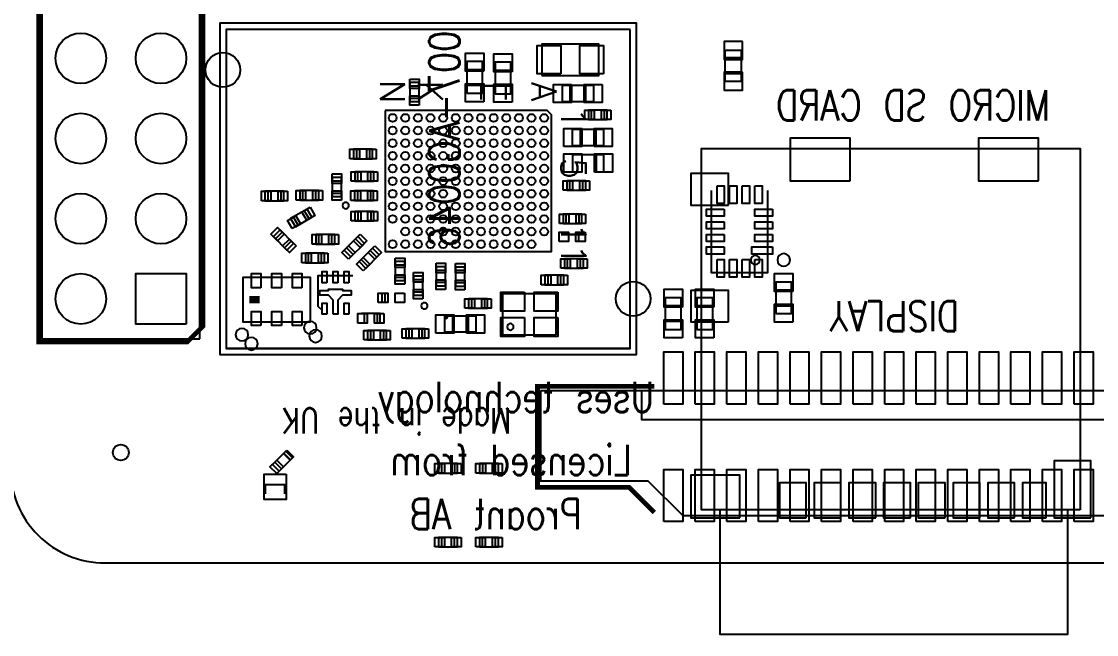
# Model space of a CAD drawing. Header units: millimetres. Extents: x -3139 to 3392, y -3139 to 3139.
# Drawn here: x 2855.76 to 2889.82, y -220.53 to -201.11 of the extents above; entities that cross this region are included whole.
import ezdxf
from ezdxf.enums import TextEntityAlignment as Align

# ---------------------------------------------------------------- set-up
doc = ezdxf.new("R2010")
doc.units = ezdxf.units.MM
for name, color, linetype in [('BOARD_OUTLINE', 85, 'Continuous'), ('PARTS_BOTTOM', 12, 'Continuous'), ('PARTS_TOP', 30, 'Continuous'), ('PINS_BOTTOM', 5, 'Continuous'), ('PINS_TOP', 1, 'Continuous'), ('SILK_BOTTOM', 85, 'Continuous'), ('SILK_TOP', 2, 'Continuous')]:
    doc.layers.add(name, color=color, linetype=linetype)
doc.styles.get("Standard").update_dxf_attribs({"font": 'txt.shx'})

# ---------------------------------------------------------------- blocks, each defined once
blk = doc.blocks.new('rasp')
at = {"layer": 'BOARD_OUTLINE'}
blk.add_lwpolyline([(-82.555, -206.094), (-161.555, -206.094, 0.414214), (-164.555, -209.094), (-164.555, -259.094, 0.414214), (-161.555, -262.094), (-82.555, -262.094, 0.414214), (-79.555, -259.094), (-79.555, -209.094, 0.414214)], format="xyb", close=True, dxfattribs=at)
at = {"layer": 'PARTS_BOTTOM'}
for points in [[(-81.24, -228.204), (-81.24, -240.194), (-92.69, -240.194), (-92.69, -228.204), (-81.24, -228.204)], [(-81.24, -228.604), (-77.29, -228.604), (-77.29, -239.604), (-81.24, -239.604)], [(-95.805, -239.444), (-95.805, -238.944), (-94.805, -238.944), (-94.805, -239.444), (-95.805, -239.444)], [(-95.555, -238.944), (-95.555, -239.444)], [(-95.055, -238.944), (-95.055, -239.444)]]:
    blk.add_lwpolyline(points, dxfattribs=at)
blk.add_lwpolyline([(-87.405, -248.294, 1), (-87.305, -248.294, 1), (-87.405, -248.294)], format="xyb", dxfattribs=at)
at = {"layer": 'PARTS_TOP'}
for points in [[(-85.005, -245.294), (-82.155, -245.294), (-82.155, -241.894), (-81.055, -240.794), (-81.055, -227.394), (-82.205, -226.244), (-82.205, -222.894), (-85.005, -222.894), (-85.005, -245.294)], [(-85.005, -242.094), (-84.105, -242.094), (-84.105, -226.094), (-85.005, -226.094)], [(-87.455, -237.844), (-87.455, -237.344), (-88.455, -237.344), (-88.455, -237.844), (-87.455, -237.844)], [(-88.205, -237.844), (-88.205, -237.344)], [(-87.705, -237.844), (-87.705, -237.344)], [(-91.355, -239.894), (-88.755, -239.894), (-88.755, -238.094), (-91.355, -238.094)], [(-86.955, -240.344), (-86.955, -239.844), (-87.955, -239.844), (-87.955, -240.344), (-86.955, -240.344)], [(-87.705, -239.844), (-87.705, -240.344)], [(-87.205, -239.844), (-87.205, -240.344)], [(-86.955, -241.344), (-86.955, -240.844), (-87.955, -240.844), (-87.955, -241.344), (-86.955, -241.344)], [(-87.705, -240.844), (-87.705, -241.344)], [(-87.205, -240.844), (-87.205, -241.344)], [(-94.997, -245.254), (-94.997, -243.454), (-95.997, -243.454), (-95.997, -245.254), (-94.997, -245.254)], [(-93.602, -243.783), (-93.602, -243.183), (-93.902, -243.183), (-93.902, -243.783), (-93.602, -243.783)], [(-93.902, -243.283), (-93.602, -243.283)], [(-93.285, -244.294), (-92.785, -244.294), (-92.785, -243.294), (-93.285, -243.294), (-93.285, -244.294)], [(-91.982, -243.288), (-92.482, -243.288), (-92.482, -244.288)], [(-94.179, -243.613), (-94.679, -243.613), (-94.679, -244.613), (-94.179, -244.613), (-94.179, -243.613)], [(-93.602, -243.683), (-93.902, -243.683)], [(-93.285, -243.544), (-92.785, -243.544)], [(-92.482, -243.538), (-91.982, -243.538)], [(-94.179, -243.863), (-94.679, -243.863)], [(-93.285, -244.044), (-92.785, -244.044)], [(-91.363, -244.466), (-91.363, -243.866), (-91.663, -243.866), (-91.663, -244.466), (-91.363, -244.466)], [(-91.663, -243.966), (-91.363, -243.966)], [(-90.307, -244.586), (-90.307, -243.986), (-90.607, -243.986), (-90.607, -244.586), (-90.307, -244.586)], [(-90.607, -244.086), (-90.307, -244.086)], [(-90.038, -244.094), (-89.738, -244.094)], [(-88.891, -244.539), (-88.891, -243.939), (-89.191, -243.939), (-89.191, -244.539), (-88.891, -244.539)], [(-89.191, -244.039), (-88.891, -244.039)], [(-94.179, -244.363), (-94.679, -244.363)], [(-92.482, -244.288), (-91.982, -244.288)], [(-91.363, -244.366), (-91.663, -244.366)], [(-90.307, -244.486), (-90.607, -244.486)], [(-88.891, -244.439), (-89.191, -244.439)], [(-88.37, -245.161), (-88.37, -244.561), (-88.67, -244.561), (-88.67, -245.161), (-88.37, -245.161)], [(-88.67, -244.661), (-88.37, -244.661)], [(-86.785, -244.804), (-88.085, -244.804), (-88.085, -246.504), (-86.785, -246.504), (-86.785, -244.804)], [(-93.889, -250.218), (-89.419, -250.218), (-89.419, -244.948), (-93.754, -244.948), (-93.889, -245.083), (-93.889, -250.218)], [(-88.37, -245.061), (-88.67, -245.061)], [(-94.42, -246.737), (-94.42, -246.237), (-95.42, -246.237), (-95.42, -246.737), (-94.42, -246.737)], [(-95.17, -246.737), (-95.17, -246.237)], [(-94.67, -246.737), (-94.67, -246.237)], [(-82.405, -247.231), (-82.405, -246.631), (-82.705, -246.631), (-82.705, -247.231), (-82.405, -247.231)], [(-82.705, -246.731), (-82.405, -246.731)], [(-80.365, -246.633), (-80.365, -247.233), (-80.065, -247.233), (-80.065, -246.633), (-80.365, -246.633)], [(-80.365, -246.733), (-80.065, -246.733)], [(-94.439, -247.638), (-94.439, -247.138), (-95.439, -247.138), (-95.439, -247.638), (-94.439, -247.638)], [(-95.189, -247.638), (-95.189, -247.138)], [(-94.689, -247.638), (-94.689, -247.138)], [(-87.927, -246.977), (-87.927, -247.577), (-87.627, -247.577), (-87.627, -246.977), (-87.927, -246.977)], [(-87.927, -247.077), (-87.627, -247.077)], [(-82.405, -247.131), (-82.705, -247.131)], [(-80.065, -247.133), (-80.365, -247.133)], [(-87.627, -247.477), (-87.927, -247.477)], [(-87.379, -248.342), (-86.879, -248.342), (-86.879, -247.342), (-87.379, -247.342), (-87.379, -248.342)], [(-87.379, -247.592), (-86.879, -247.592)], [(-88.929, -247.991), (-88.329, -247.991), (-88.329, -247.691), (-88.929, -247.691), (-88.929, -247.991)], [(-88.829, -247.991), (-88.829, -247.691)], [(-88.429, -247.691), (-88.429, -247.991)], [(-82.405, -248.528), (-82.405, -247.928), (-82.705, -247.928), (-82.705, -248.528), (-82.405, -248.528)], [(-80.365, -247.929), (-80.365, -248.529), (-80.065, -248.529), (-80.065, -247.929), (-80.365, -247.929)], [(-87.379, -248.092), (-86.879, -248.092)], [(-82.705, -248.028), (-82.405, -248.028)], [(-80.365, -248.029), (-80.065, -248.029)], [(-88.937, -248.604), (-88.337, -248.604), (-88.337, -248.304), (-88.937, -248.304), (-88.937, -248.604)], [(-88.837, -248.604), (-88.837, -248.304)], [(-88.437, -248.304), (-88.437, -248.604)], [(-82.405, -248.428), (-82.705, -248.428)], [(-80.065, -248.429), (-80.365, -248.429)], [(-94.173, -249.143), (-94.773, -249.143), (-94.773, -249.443), (-94.173, -249.443), (-94.173, -249.143)], [(-94.673, -249.443), (-94.673, -249.143)], [(-94.273, -249.143), (-94.273, -249.443)], [(-88.039, -249.022), (-88.639, -249.022), (-88.639, -249.322), (-88.039, -249.322), (-88.039, -249.022)], [(-88.539, -249.322), (-88.539, -249.022)], [(-88.139, -249.022), (-88.139, -249.322)], [(-86.677, -249.562), (-86.677, -248.962), (-86.977, -248.962), (-86.977, -249.562), (-86.677, -249.562)], [(-86.977, -249.062), (-86.677, -249.062)], [(-89.102, -249.902), (-88.502, -249.902), (-88.502, -249.602), (-89.102, -249.602), (-89.102, -249.902)], [(-89.002, -249.902), (-89.002, -249.602)], [(-88.602, -249.602), (-88.602, -249.902)], [(-86.677, -249.462), (-86.977, -249.462)], [(-87.803, -250.222), (-88.103, -250.222)], [(-88.103, -250.322), (-87.803, -250.322)], [(-86.625, -250.778), (-86.625, -250.178), (-86.925, -250.178), (-86.925, -250.778), (-86.625, -250.778)], [(-86.925, -250.278), (-86.625, -250.278)], [(-92.663, -250.62), (-92.663, -251.22), (-92.363, -251.22), (-92.363, -250.62), (-92.663, -250.62)], [(-91.947, -250.581), (-91.947, -251.181), (-91.647, -251.181), (-91.647, -250.581), (-91.947, -250.581)], [(-91.042, -251.189), (-91.042, -250.589), (-91.342, -250.589), (-91.342, -251.189), (-91.042, -251.189)], [(-90.695, -250.579), (-90.695, -251.179), (-90.395, -251.179), (-90.395, -250.579), (-90.695, -250.579)], [(-89.527, -250.624), (-89.102, -251.049), (-88.89, -250.837), (-89.315, -250.412), (-89.527, -250.624)], [(-89.456, -250.695), (-89.244, -250.483)], [(-87.157, -250.374), (-87.457, -250.374)], [(-87.457, -250.374), (-87.457, -250.974)], [(-87.457, -250.474), (-87.157, -250.474)], [(-92.663, -250.72), (-92.363, -250.72)], [(-91.947, -250.681), (-91.647, -250.681)], [(-91.342, -250.689), (-91.042, -250.689)], [(-90.695, -250.679), (-90.395, -250.679)], [(-89.895, -251.091), (-89.47, -251.515), (-89.258, -251.303), (-89.682, -250.879), (-89.895, -251.091)], [(-89.824, -251.162), (-89.612, -250.949)], [(-88.961, -250.766), (-89.173, -250.978)], [(-87.157, -250.874), (-87.457, -250.874)], [(-86.625, -250.678), (-86.925, -250.678)], [(-92.363, -251.12), (-92.663, -251.12)], [(-91.647, -251.081), (-91.947, -251.081)], [(-91.042, -251.089), (-91.342, -251.089)], [(-90.395, -251.079), (-90.695, -251.079)], [(-89.329, -251.232), (-89.541, -251.444)], [(-87.56, -252.219), (-87.685, -252.344), (-88.66, -252.344), (-88.66, -251.244)], [(-91.165, -251.604), (-91.765, -251.604), (-91.765, -251.904), (-91.165, -251.904), (-91.165, -251.604)], [(-91.665, -251.904), (-91.665, -251.604)], [(-91.265, -251.604), (-91.265, -251.904)], [(-89.661, -252.417), (-89.661, -251.817), (-89.961, -251.817), (-89.961, -252.417), (-89.661, -252.417)], [(-89.961, -251.917), (-89.661, -251.917)], [(-91.353, -252.325), (-91.353, -252.925), (-91.053, -252.925), (-91.053, -252.325), (-91.353, -252.325)], [(-89.661, -252.317), (-89.961, -252.317)], [(-89.067, -252.747), (-89.067, -252.147), (-89.367, -252.147), (-89.367, -252.747), (-89.067, -252.747)], [(-89.367, -252.247), (-89.067, -252.247)], [(-91.353, -252.425), (-91.053, -252.425)], [(-90.766, -252.695), (-90.466, -253.214), (-90.206, -253.064), (-90.506, -252.545), (-90.766, -252.695)], [(-90.716, -252.781), (-90.456, -252.631)], [(-89.067, -252.647), (-89.367, -252.647)], [(-87.2, -252.584), (-88.6, -252.584), (-88.6, -254.734), (-87.2, -254.734), (-87.2, -252.584)], [(-91.053, -252.825), (-91.353, -252.825)], [(-90.256, -252.978), (-90.516, -253.128)], [(-89.894, -253.762), (-89.469, -253.337), (-89.682, -253.125), (-90.106, -253.55), (-89.894, -253.762)], [(-89.752, -253.196), (-89.54, -253.408)], [(-82.466, -253.576), (-82.89, -253.152), (-83.102, -253.364), (-82.678, -253.788), (-82.466, -253.576)], [(-83.032, -253.435), (-82.82, -253.222)], [(-91.333, -253.428), (-91.333, -254.028), (-91.033, -254.028), (-91.033, -253.428), (-91.333, -253.428)], [(-91.333, -253.528), (-91.033, -253.528)], [(-89.823, -253.691), (-90.035, -253.479)], [(-82.537, -253.505), (-82.749, -253.717)], [(-81.745, -254.007), (-82.045, -254.007), (-82.045, -253.407), (-81.745, -253.407)], [(-91.033, -253.928), (-91.333, -253.928)], [(-86.655, -256.094), (-137.455, -256.094), (-137.455, -261.094), (-86.655, -261.094), (-86.655, -256.094)]]:
    blk.add_lwpolyline(points, dxfattribs=at)
blk.add_lwpolyline([(-89.296, -238.494, 1), (-89.013, -238.494, 1), (-89.296, -238.494)], format="xyb", dxfattribs=at)
for points in [[(-96.655, -242.254), (-96.655, -255.454), (-86.155, -255.454), (-86.155, -242.254)], [(-86.16, -255.453), (-86.16, -242.254), (-96.654, -242.254), (-96.654, -255.453)], [(-96.455, -242.454), (-96.455, -255.254), (-86.355, -255.254), (-86.355, -242.454)], [(-96.455, -242.454), (-96.455, -255.254), (-86.356, -255.254), (-86.356, -242.454)]]:
    blk.add_lwpolyline(points, close=True, dxfattribs=at)
for points in [[(-87.138, -246.254, 1), (-86.932, -246.254, 1)], [(-87.21, -252.594, 1), (-86.81, -252.594, 1)], [(-86.7, -254.459, 1), (-86.3, -254.459, 1)]]:
    blk.add_lwpolyline(points, format="xyb", close=True, dxfattribs=at)
at = {"layer": 'PARTS_TOP', "const_width": 0.13}
blk.add_lwpolyline([(-87.85, -254.259), (-87.95, -254.259), (-87.95, -254.459), (-87.85, -254.459), (-87.85, -254.259)], dxfattribs=at)
at = {"layer": 'PINS_BOTTOM'}
for points in [[(-80.99, -227.859), (-82.79, -227.859), (-82.79, -229.029), (-80.99, -229.029)], [(-91.665, -229.519), (-93.015, -229.519), (-93.015, -231.419), (-91.665, -231.419)], [(-80.99, -229.279), (-82.09, -229.279), (-82.09, -230.029), (-80.99, -230.029)], [(-80.99, -230.279), (-82.09, -230.279), (-82.09, -231.129), (-80.99, -231.129)], [(-80.99, -231.379), (-82.09, -231.379), (-82.09, -232.229), (-80.99, -232.229)], [(-80.99, -232.479), (-82.09, -232.479), (-82.09, -233.329), (-80.99, -233.329)], [(-80.99, -233.579), (-82.09, -233.579), (-82.09, -234.429), (-80.99, -234.429)], [(-80.99, -234.679), (-82.09, -234.679), (-82.09, -235.529), (-80.99, -235.529)], [(-91.665, -235.489), (-93.015, -235.489), (-93.015, -237.389), (-91.665, -237.389)], [(-80.99, -235.779), (-82.09, -235.779), (-82.09, -236.629), (-80.99, -236.629)], [(-80.99, -236.879), (-82.09, -236.879), (-82.09, -237.729), (-80.99, -237.729)], [(-96.075, -238.904), (-96.075, -239.484), (-95.505, -239.484), (-95.505, -238.904)], [(-95.105, -238.904), (-95.105, -239.484), (-94.535, -239.484), (-94.535, -238.904)], [(-80.99, -238.989), (-82.34, -238.989), (-82.34, -240.539), (-80.99, -240.539)], [(-90.89, -239.339), (-91.89, -239.339), (-91.89, -240.539), (-90.89, -240.539)], [(-87.19, -239.339), (-88.19, -239.339), (-88.19, -240.539), (-87.19, -240.539)], [(-87.125, -256.524), (-87.125, -258.124), (-88.725, -258.124), (-88.725, -256.524)]]:
    blk.add_lwpolyline(points, close=True, dxfattribs=at)
for centre, radius in [((-87.925, -242.364), 0.55), ((-95.175, -255.364), 0.55), ((-95.545, -257.324), 0.8), ((-93.005, -257.324), 0.8), ((-90.465, -257.324), 0.8), ((-83.055, -258.594), 0.25), ((-95.545, -259.864), 0.8), ((-93.005, -259.864), 0.8), ((-90.465, -259.864), 0.8), ((-87.925, -259.864), 0.8)]:
    blk.add_circle(centre, radius, dxfattribs=at)
at = {"layer": 'PINS_TOP'}
for points in [[(-84.59, -228.394), (-86.24, -228.394), (-86.24, -227.794), (-84.59, -227.794)], [(-80.87, -228.394), (-82.52, -228.394), (-82.52, -227.794), (-80.87, -227.794)], [(-84.59, -229.394), (-86.24, -229.394), (-86.24, -228.794), (-84.59, -228.794)], [(-80.87, -229.394), (-82.52, -229.394), (-82.52, -228.794), (-80.87, -228.794)], [(-84.59, -230.394), (-86.24, -230.394), (-86.24, -229.794), (-84.59, -229.794)], [(-80.87, -230.394), (-82.52, -230.394), (-82.52, -229.794), (-80.87, -229.794)], [(-84.59, -231.394), (-86.24, -231.394), (-86.24, -230.794), (-84.59, -230.794)], [(-80.87, -231.394), (-82.52, -231.394), (-82.52, -230.794), (-80.87, -230.794)], [(-84.59, -232.394), (-86.24, -232.394), (-86.24, -231.794), (-84.59, -231.794)], [(-80.87, -232.394), (-82.52, -232.394), (-82.52, -231.794), (-80.87, -231.794)], [(-84.59, -233.394), (-86.24, -233.394), (-86.24, -232.794), (-84.59, -232.794)], [(-80.87, -233.394), (-82.52, -233.394), (-82.52, -232.794), (-80.87, -232.794)], [(-84.59, -234.394), (-86.24, -234.394), (-86.24, -233.794), (-84.59, -233.794)], [(-80.87, -234.394), (-82.52, -234.394), (-82.52, -233.794), (-80.87, -233.794)], [(-84.59, -235.394), (-86.24, -235.394), (-86.24, -234.794), (-84.59, -234.794)], [(-80.87, -235.394), (-82.52, -235.394), (-82.52, -234.794), (-80.87, -234.794)], [(-84.59, -236.394), (-86.24, -236.394), (-86.24, -235.794), (-84.59, -235.794)], [(-80.87, -236.394), (-82.52, -236.394), (-82.52, -235.794), (-80.87, -235.794)], [(-84.59, -237.394), (-86.24, -237.394), (-86.24, -236.794), (-84.59, -236.794)], [(-80.87, -237.394), (-82.52, -237.394), (-82.52, -236.794), (-80.87, -236.794)], [(-88.155, -237.304), (-88.155, -237.884), (-88.725, -237.884), (-88.725, -237.304)], [(-87.185, -237.304), (-87.185, -237.884), (-87.755, -237.884), (-87.755, -237.304)], [(-90.767, -237.944), (-90.542, -237.944), (-90.542, -238.507), (-90.767, -238.507)], [(-90.367, -237.944), (-90.142, -237.944), (-90.142, -238.507), (-90.367, -238.507)], [(-89.967, -237.944), (-89.742, -237.944), (-89.742, -238.507), (-89.967, -238.507)], [(-89.567, -237.944), (-89.342, -237.944), (-89.342, -238.607), (-89.567, -238.607)], [(-84.59, -238.394), (-86.24, -238.394), (-86.24, -237.794), (-84.59, -237.794)], [(-80.87, -238.394), (-82.52, -238.394), (-82.52, -237.794), (-80.87, -237.794)], [(-91.505, -238.506), (-91.505, -238.281), (-90.942, -238.281), (-90.942, -238.506)], [(-89.168, -238.506), (-89.168, -238.281), (-88.605, -238.281), (-88.605, -238.506)], [(-91.505, -238.906), (-91.505, -238.681), (-90.942, -238.681), (-90.942, -238.906)], [(-89.168, -238.906), (-89.168, -238.681), (-88.605, -238.681), (-88.605, -238.906)], [(-91.505, -239.306), (-91.505, -239.081), (-90.942, -239.081), (-90.942, -239.306)], [(-89.168, -239.306), (-89.168, -239.081), (-88.605, -239.081), (-88.605, -239.306)], [(-84.59, -239.394), (-86.24, -239.394), (-86.24, -238.794), (-84.59, -238.794)], [(-80.87, -239.394), (-82.52, -239.394), (-82.52, -238.794), (-80.87, -238.794)], [(-91.505, -239.706), (-91.505, -239.481), (-90.942, -239.481), (-90.942, -239.706)], [(-90.767, -239.481), (-90.542, -239.481), (-90.542, -240.044), (-90.767, -240.044)], [(-90.367, -239.481), (-90.142, -239.481), (-90.142, -240.044), (-90.367, -240.044)], [(-89.967, -239.481), (-89.742, -239.481), (-89.742, -240.044), (-89.967, -240.044)], [(-89.567, -239.481), (-89.342, -239.481), (-89.342, -240.044), (-89.567, -240.044)], [(-89.168, -239.706), (-89.168, -239.481), (-88.605, -239.481), (-88.605, -239.706)], [(-87.655, -239.804), (-87.655, -240.384), (-88.225, -240.384), (-88.225, -239.804)], [(-86.685, -239.804), (-86.685, -240.384), (-87.255, -240.384), (-87.255, -239.804)], [(-84.59, -240.394), (-86.24, -240.394), (-86.24, -239.794), (-84.59, -239.794)], [(-80.87, -240.394), (-82.52, -240.394), (-82.52, -239.794), (-80.87, -239.794)], [(-87.655, -240.804), (-87.655, -241.384), (-88.225, -241.384), (-88.225, -240.804)], [(-86.685, -240.804), (-86.685, -241.384), (-87.255, -241.384), (-87.255, -240.804)], [(-84.59, -241.394), (-86.24, -241.394), (-86.24, -240.794), (-84.59, -240.794)], [(-80.87, -241.394), (-82.52, -241.394), (-82.52, -240.794), (-80.87, -240.794)], [(-93.902, -243.068), (-93.602, -243.068), (-93.602, -243.368), (-93.902, -243.368)], [(-92.745, -243.594), (-93.325, -243.594), (-93.325, -243.024), (-92.745, -243.024)], [(-91.942, -243.588), (-92.522, -243.588), (-92.522, -243.018), (-91.942, -243.018)], [(-95.047, -243.304), (-95.047, -244.054), (-95.947, -244.054), (-95.947, -243.304)], [(-94.719, -243.343), (-94.139, -243.343), (-94.139, -243.913), (-94.719, -243.913)], [(-93.602, -243.898), (-93.902, -243.898), (-93.902, -243.598), (-93.602, -243.598)], [(-91.663, -243.751), (-91.363, -243.751), (-91.363, -244.051), (-91.663, -244.051)], [(-89.191, -243.824), (-88.891, -243.824), (-88.891, -244.124), (-89.191, -244.124)], [(-92.745, -244.564), (-93.325, -244.564), (-93.325, -243.994), (-92.745, -243.994)], [(-91.942, -244.558), (-92.522, -244.558), (-92.522, -243.988), (-91.942, -243.988)], [(-90.607, -243.871), (-90.307, -243.871), (-90.307, -244.171), (-90.607, -244.171)], [(-90.038, -243.879), (-89.738, -243.879), (-89.738, -244.179), (-90.038, -244.179)], [(-94.719, -244.313), (-94.139, -244.313), (-94.139, -244.883), (-94.719, -244.883)], [(-91.363, -244.581), (-91.663, -244.581), (-91.663, -244.281), (-91.363, -244.281)], [(-90.307, -244.701), (-90.607, -244.701), (-90.607, -244.401), (-90.307, -244.401)], [(-89.738, -244.709), (-90.038, -244.709), (-90.038, -244.409), (-89.738, -244.409)], [(-88.891, -244.654), (-89.191, -244.654), (-89.191, -244.354), (-88.891, -244.354)], [(-88.67, -244.446), (-88.37, -244.446), (-88.37, -244.746), (-88.67, -244.746)], [(-95.047, -244.654), (-95.047, -245.404), (-95.947, -245.404), (-95.947, -244.654)], [(-88.135, -244.754), (-87.535, -244.754), (-87.535, -245.504), (-88.135, -245.504)], [(-87.335, -244.754), (-86.735, -244.754), (-86.735, -245.504), (-87.335, -245.504)], [(-88.37, -245.276), (-88.67, -245.276), (-88.67, -244.976), (-88.37, -244.976)], [(-88.135, -245.804), (-87.535, -245.804), (-87.535, -246.554), (-88.135, -246.554)], [(-87.335, -245.804), (-86.735, -245.804), (-86.735, -246.554), (-87.335, -246.554)], [(-95.12, -246.197), (-95.12, -246.777), (-95.69, -246.777), (-95.69, -246.197)], [(-94.15, -246.197), (-94.15, -246.777), (-94.72, -246.777), (-94.72, -246.197)], [(-82.705, -246.516), (-82.405, -246.516), (-82.405, -246.816), (-82.705, -246.816)], [(-80.365, -246.518), (-80.065, -246.518), (-80.065, -246.818), (-80.365, -246.818)], [(-87.927, -246.862), (-87.627, -246.862), (-87.627, -247.162), (-87.927, -247.162)], [(-95.139, -247.098), (-95.139, -247.678), (-95.709, -247.678), (-95.709, -247.098)], [(-94.169, -247.098), (-94.169, -247.678), (-94.739, -247.678), (-94.739, -247.098)], [(-86.839, -247.642), (-87.419, -247.642), (-87.419, -247.072), (-86.839, -247.072)], [(-82.405, -247.346), (-82.705, -247.346), (-82.705, -247.046), (-82.405, -247.046)], [(-80.065, -247.348), (-80.365, -247.348), (-80.365, -247.048), (-80.065, -247.048)], [(-87.627, -247.692), (-87.927, -247.692), (-87.927, -247.392), (-87.627, -247.392)], [(-89.044, -247.991), (-89.044, -247.691), (-88.744, -247.691), (-88.744, -247.991)], [(-88.214, -247.691), (-88.214, -247.991), (-88.514, -247.991), (-88.514, -247.691)], [(-82.705, -247.813), (-82.405, -247.813), (-82.405, -248.113), (-82.705, -248.113)], [(-80.365, -247.814), (-80.065, -247.814), (-80.065, -248.114), (-80.365, -248.114)], [(-86.839, -248.612), (-87.419, -248.612), (-87.419, -248.042), (-86.839, -248.042)], [(-89.052, -248.604), (-89.052, -248.304), (-88.752, -248.304), (-88.752, -248.604)], [(-88.222, -248.304), (-88.222, -248.604), (-88.522, -248.604), (-88.522, -248.304)], [(-82.405, -248.643), (-82.705, -248.643), (-82.705, -248.343), (-82.405, -248.343)], [(-80.065, -248.644), (-80.365, -248.644), (-80.365, -248.344), (-80.065, -248.344)], [(-86.977, -248.847), (-86.677, -248.847), (-86.677, -249.147), (-86.977, -249.147)], [(-94.888, -249.443), (-94.888, -249.143), (-94.588, -249.143), (-94.588, -249.443)], [(-94.058, -249.143), (-94.058, -249.443), (-94.358, -249.443), (-94.358, -249.143)], [(-88.754, -249.322), (-88.754, -249.022), (-88.454, -249.022), (-88.454, -249.322)], [(-87.924, -249.022), (-87.924, -249.322), (-88.224, -249.322), (-88.224, -249.022)], [(-89.217, -249.902), (-89.217, -249.602), (-88.917, -249.602), (-88.917, -249.902)], [(-88.387, -249.602), (-88.387, -249.902), (-88.687, -249.902), (-88.687, -249.602)], [(-88.103, -249.607), (-87.803, -249.607), (-87.803, -249.907), (-88.103, -249.907)], [(-86.677, -249.677), (-86.977, -249.677), (-86.977, -249.377), (-86.677, -249.377)], [(-87.803, -250.437), (-88.103, -250.437), (-88.103, -250.137), (-87.803, -250.137)], [(-87.457, -250.259), (-87.157, -250.259), (-87.157, -250.559), (-87.457, -250.559)], [(-86.925, -250.063), (-86.625, -250.063), (-86.625, -250.363), (-86.925, -250.363)], [(-92.663, -250.505), (-92.363, -250.505), (-92.363, -250.805), (-92.663, -250.805)], [(-91.947, -250.466), (-91.647, -250.466), (-91.647, -250.766), (-91.947, -250.766)], [(-91.342, -250.474), (-91.042, -250.474), (-91.042, -250.774), (-91.342, -250.774)], [(-90.695, -250.464), (-90.395, -250.464), (-90.395, -250.764), (-90.695, -250.764)], [(-89.608, -250.543), (-89.396, -250.331), (-89.184, -250.543), (-89.396, -250.755)], [(-86.625, -250.893), (-86.925, -250.893), (-86.925, -250.593), (-86.625, -250.593)], [(-91.647, -251.296), (-91.947, -251.296), (-91.947, -250.996), (-91.647, -250.996)], [(-90.395, -251.294), (-90.695, -251.294), (-90.695, -250.994), (-90.395, -250.994)], [(-89.976, -251.01), (-89.764, -250.797), (-89.552, -251.01), (-89.764, -251.222)], [(-88.809, -250.918), (-89.021, -251.13), (-89.233, -250.918), (-89.021, -250.706)], [(-87.157, -251.089), (-87.457, -251.089), (-87.457, -250.789), (-87.157, -250.789)], [(-92.363, -251.335), (-92.663, -251.335), (-92.663, -251.035), (-92.363, -251.035)], [(-91.042, -251.304), (-91.342, -251.304), (-91.342, -251.004), (-91.042, -251.004)], [(-89.177, -251.384), (-89.389, -251.596), (-89.601, -251.384), (-89.389, -251.172)], [(-87.435, -251.869), (-87.885, -251.869), (-88.035, -252.014), (-88.035, -252.294), (-88.185, -252.294), (-88.185, -252.019), (-88.235, -252.019), (-88.235, -251.569), (-88.185, -251.569), (-88.185, -251.294), (-88.035, -251.294), (-88.035, -251.574), (-87.885, -251.719), (-87.435, -251.719)], [(-91.88, -251.904), (-91.88, -251.604), (-91.58, -251.604), (-91.58, -251.904)], [(-91.05, -251.604), (-91.05, -251.904), (-91.35, -251.904), (-91.35, -251.604)], [(-88.435, -251.369), (-88.435, -251.519), (-88.785, -251.519), (-88.785, -251.369)], [(-87.435, -251.369), (-87.435, -251.519), (-87.785, -251.519), (-87.785, -251.369)], [(-89.961, -251.702), (-89.661, -251.702), (-89.661, -252.002), (-89.961, -252.002)], [(-88.435, -251.719), (-88.435, -251.869), (-88.785, -251.869), (-88.785, -251.719)], [(-91.353, -252.21), (-91.053, -252.21), (-91.053, -252.51), (-91.353, -252.51)], [(-89.661, -252.532), (-89.961, -252.532), (-89.961, -252.232), (-89.661, -252.232)], [(-89.367, -252.032), (-89.067, -252.032), (-89.067, -252.332), (-89.367, -252.332)], [(-88.435, -252.069), (-88.435, -252.219), (-88.785, -252.219), (-88.785, -252.069)], [(-87.435, -252.069), (-87.435, -252.219), (-87.785, -252.219), (-87.785, -252.069)], [(-90.823, -252.595), (-90.563, -252.445), (-90.413, -252.705), (-90.673, -252.855)], [(-89.067, -252.862), (-89.367, -252.862), (-89.367, -252.562), (-89.067, -252.562)], [(-91.053, -253.04), (-91.353, -253.04), (-91.353, -252.74), (-91.053, -252.74)], [(-90.148, -253.164), (-90.408, -253.314), (-90.558, -253.054), (-90.298, -252.904)], [(-89.6, -253.044), (-89.388, -253.256), (-89.6, -253.468), (-89.812, -253.256)], [(-88.275, -252.859), (-88.275, -253.159), (-88.725, -253.159), (-88.725, -252.859)], [(-87.075, -252.859), (-87.075, -253.159), (-87.525, -253.159), (-87.525, -252.859)], [(-91.333, -253.313), (-91.033, -253.313), (-91.033, -253.613), (-91.333, -253.613)], [(-83.131, -253.336), (-82.919, -253.123), (-82.813, -253.23), (-83.025, -253.442)], [(-82.37, -253.357), (-81.57, -253.357), (-81.57, -254.057), (-82.37, -254.057)], [(-89.975, -253.843), (-90.187, -253.631), (-89.975, -253.419), (-89.763, -253.631)], [(-88.275, -253.509), (-88.275, -253.809), (-88.725, -253.809), (-88.725, -253.509)], [(-87.075, -253.509), (-87.075, -253.809), (-87.525, -253.809), (-87.525, -253.509)], [(-82.385, -253.657), (-82.597, -253.869), (-82.809, -253.657), (-82.597, -253.445)], [(-91.033, -254.143), (-91.333, -254.143), (-91.333, -253.843), (-91.033, -253.843)], [(-88.275, -254.159), (-88.275, -254.459), (-88.725, -254.459), (-88.725, -254.159)], [(-87.075, -254.159), (-87.075, -254.459), (-87.525, -254.459), (-87.525, -254.159)], [(-87.125, -256.524), (-87.125, -258.124), (-88.725, -258.124), (-88.725, -256.524)]]:
    blk.add_lwpolyline(points, close=True, dxfattribs=at)
for centre, radius in [((-87.925, -242.364), 0.55), ((-93.654, -245.183), 0.125), ((-93.254, -245.183), 0.125), ((-92.854, -245.183), 0.125), ((-92.454, -245.183), 0.125), ((-92.054, -245.183), 0.125), ((-91.654, -245.183), 0.125), ((-91.254, -245.183), 0.125), ((-90.854, -245.183), 0.125), ((-90.454, -245.183), 0.125), ((-90.054, -245.183), 0.125), ((-93.654, -245.583), 0.125), ((-93.254, -245.583), 0.125), ((-92.854, -245.583), 0.125), ((-92.454, -245.583), 0.125), ((-92.054, -245.583), 0.125), ((-91.654, -245.583), 0.125), ((-91.254, -245.583), 0.125), ((-90.854, -245.583), 0.125), ((-90.454, -245.583), 0.125), ((-90.054, -245.583), 0.125), ((-89.654, -245.583), 0.125), ((-93.654, -245.983), 0.125), ((-93.254, -245.983), 0.125), ((-92.854, -245.983), 0.125), ((-92.454, -245.983), 0.125), ((-92.054, -245.983), 0.125), ((-91.654, -245.983), 0.125), ((-91.254, -245.983), 0.125), ((-90.854, -245.983), 0.125), ((-90.454, -245.983), 0.125), ((-90.054, -245.983), 0.125), ((-89.654, -245.983), 0.125), ((-93.654, -246.383), 0.125), ((-93.254, -246.383), 0.125), ((-92.854, -246.383), 0.125), ((-92.454, -246.383), 0.125), ((-92.054, -246.383), 0.125), ((-91.654, -246.383), 0.125), ((-91.254, -246.383), 0.125), ((-90.854, -246.383), 0.125), ((-90.454, -246.383), 0.125), ((-90.054, -246.383), 0.125), ((-89.654, -246.383), 0.125), ((-93.654, -246.783), 0.125), ((-93.254, -246.783), 0.125), ((-92.854, -246.783), 0.125), ((-92.454, -246.783), 0.125), ((-92.054, -246.783), 0.125), ((-91.654, -246.783), 0.125), ((-91.254, -246.783), 0.125), ((-90.854, -246.783), 0.125), ((-90.454, -246.783), 0.125), ((-90.054, -246.783), 0.125), ((-89.654, -246.783), 0.125), ((-93.654, -247.183), 0.125), ((-93.254, -247.183), 0.125), ((-92.854, -247.183), 0.125), ((-92.454, -247.183), 0.125), ((-92.054, -247.183), 0.125), ((-91.654, -247.183), 0.125), ((-91.254, -247.183), 0.125), ((-90.854, -247.183), 0.125), ((-90.454, -247.183), 0.125), ((-90.054, -247.183), 0.125), ((-89.654, -247.183), 0.125), ((-93.654, -247.583), 0.125), ((-93.254, -247.583), 0.125), ((-92.854, -247.583), 0.125), ((-92.454, -247.583), 0.125), ((-92.054, -247.583), 0.125), ((-91.654, -247.583), 0.125), ((-91.254, -247.583), 0.125), ((-90.854, -247.583), 0.125), ((-90.454, -247.583), 0.125), ((-90.054, -247.583), 0.125), ((-89.654, -247.583), 0.125), ((-93.654, -247.983), 0.125), ((-93.254, -247.983), 0.125), ((-92.854, -247.983), 0.125), ((-92.454, -247.983), 0.125), ((-92.054, -247.983), 0.125), ((-91.654, -247.983), 0.125), ((-90.854, -247.983), 0.125), ((-90.454, -247.983), 0.125), ((-90.054, -247.983), 0.125), ((-89.654, -247.983), 0.125), ((-93.654, -248.383), 0.125), ((-93.254, -248.383), 0.125), ((-92.854, -248.383), 0.125), ((-92.454, -248.383), 0.125), ((-92.054, -248.383), 0.125), ((-91.654, -248.383), 0.125), ((-91.254, -248.383), 0.125), ((-90.854, -248.383), 0.125), ((-90.454, -248.383), 0.125), ((-90.054, -248.383), 0.125), ((-89.654, -248.383), 0.125), ((-93.654, -248.783), 0.125), ((-93.254, -248.783), 0.125), ((-92.854, -248.783), 0.125), ((-92.454, -248.783), 0.125), ((-92.054, -248.783), 0.125), ((-91.654, -248.783), 0.125), ((-91.254, -248.783), 0.125), ((-90.854, -248.783), 0.125), ((-90.454, -248.783), 0.125), ((-90.054, -248.783), 0.125), ((-89.654, -248.783), 0.125), ((-93.654, -249.183), 0.125), ((-93.254, -249.183), 0.125), ((-92.854, -249.183), 0.125), ((-92.454, -249.183), 0.125), ((-92.054, -249.183), 0.125), ((-91.654, -249.183), 0.125), ((-91.254, -249.183), 0.125), ((-90.854, -249.183), 0.125), ((-90.454, -249.183), 0.125), ((-90.054, -249.183), 0.125), ((-89.654, -249.183), 0.125), ((-93.654, -249.583), 0.125), ((-93.254, -249.583), 0.125), ((-92.854, -249.583), 0.125), ((-92.454, -249.583), 0.125), ((-92.054, -249.583), 0.125), ((-91.654, -249.583), 0.125), ((-91.254, -249.583), 0.125), ((-90.854, -249.583), 0.125), ((-90.454, -249.583), 0.125), ((-90.054, -249.583), 0.125), ((-89.654, -249.583), 0.125), ((-93.654, -249.983), 0.125), ((-93.254, -249.983), 0.125), ((-92.854, -249.983), 0.125), ((-92.454, -249.983), 0.125), ((-92.054, -249.983), 0.125), ((-91.654, -249.983), 0.125), ((-91.254, -249.983), 0.125), ((-90.854, -249.983), 0.125), ((-90.454, -249.983), 0.125), ((-89.654, -249.983), 0.125), ((-95.175, -255.364), 0.55), ((-95.545, -257.324), 0.8), ((-93.005, -257.324), 0.8), ((-90.465, -257.324), 0.8), ((-83.055, -258.594), 0.25), ((-95.545, -259.864), 0.8), ((-93.005, -259.864), 0.8), ((-90.465, -259.864), 0.8), ((-87.925, -259.864), 0.8)]:
    blk.add_circle(centre, radius, dxfattribs=at)
at = {"layer": 'SILK_TOP'}
for points in [[(-89.355, -237.594, 1), (-88.955, -237.594, 1)], [(-87.802, -248.98, 1), (-87.602, -248.979, 1)], [(-90.98, -251.469, 1), (-90.78, -251.468, 1)], [(-86.943, -252.424, 1), (-86.543, -252.424, 1)], [(-86.988, -254.758, 1), (-86.588, -254.758, 1)]]:
    blk.add_lwpolyline(points, format="xyb", close=True, dxfattribs=at)
at = {"layer": 'SILK_TOP', "const_width": 0.15}
for points in [[(-85.155, -241.694), (-85.155, -245.394), (-81.955, -245.394), (-81.955, -242.494), (-81.155, -241.694)], [(-86.555, -261.194), (-86.555, -256.494), (-87.055, -255.994), (-137.555, -255.994), (-137.555, -261.194), (-86.555, -261.194)]]:
    blk.add_lwpolyline(points, dxfattribs=at)
at = {"layer": 'PARTS_TOP'}
for s, height, p in [('1', 0.787, (-93.654, -244.648)), ('5', 0.787, (-92.054, -244.648)), ('11', 0.7874, (-89.654, -244.648)), ('A', 0.787, (-94.489, -245.583)), ('E', 0.787, (-94.489, -247.183)), ('K', 0.787, (-94.489, -249.183)), ('N', 0.787, (-94.489, -250.383))]:
    blk.add_text(s, height=height, dxfattribs=at).set_placement(p, align=Align.CENTER)
at = {"layer": 'SILK_BOTTOM', "text_generation_flag": 2, "width": 0.8125}
blk.add_text('MICRO SD CARD', height=0.96, rotation=90, dxfattribs=at).set_placement((-93.575, -233.494), align=Align.CENTER)
for s, rotation, p in [('Uses technology', 90, (-84.331, -241.704)), ('Licensed from', 90, (-82.333, -242.412)), ('Proant AB', 90, (-80.627, -243.992)), ('R  007-AG0046', 180, (-98.51, -247.861))]:
    blk.add_text(s, height=0.96, rotation=rotation, dxfattribs=at).set_placement(p)
at = {"layer": 'SILK_TOP', "width": 0.8125}
blk.add_text('DISPLAY', height=0.96, rotation=270, dxfattribs=at).set_placement((-87.855, -234.094), align=Align.CENTER)
blk.add_text('Made in the UK', height=0.8, rotation=270, dxfattribs=at).set_placement((-84.455, -246.219))

msp = doc.modelspace()

# ---------------------------------------------------------------- block references
at = {"rotation": 270}
msp.add_blockref('rasp', (3117.503, -297.818), dxfattribs=at)

doc.saveas('drawing.dxf')
